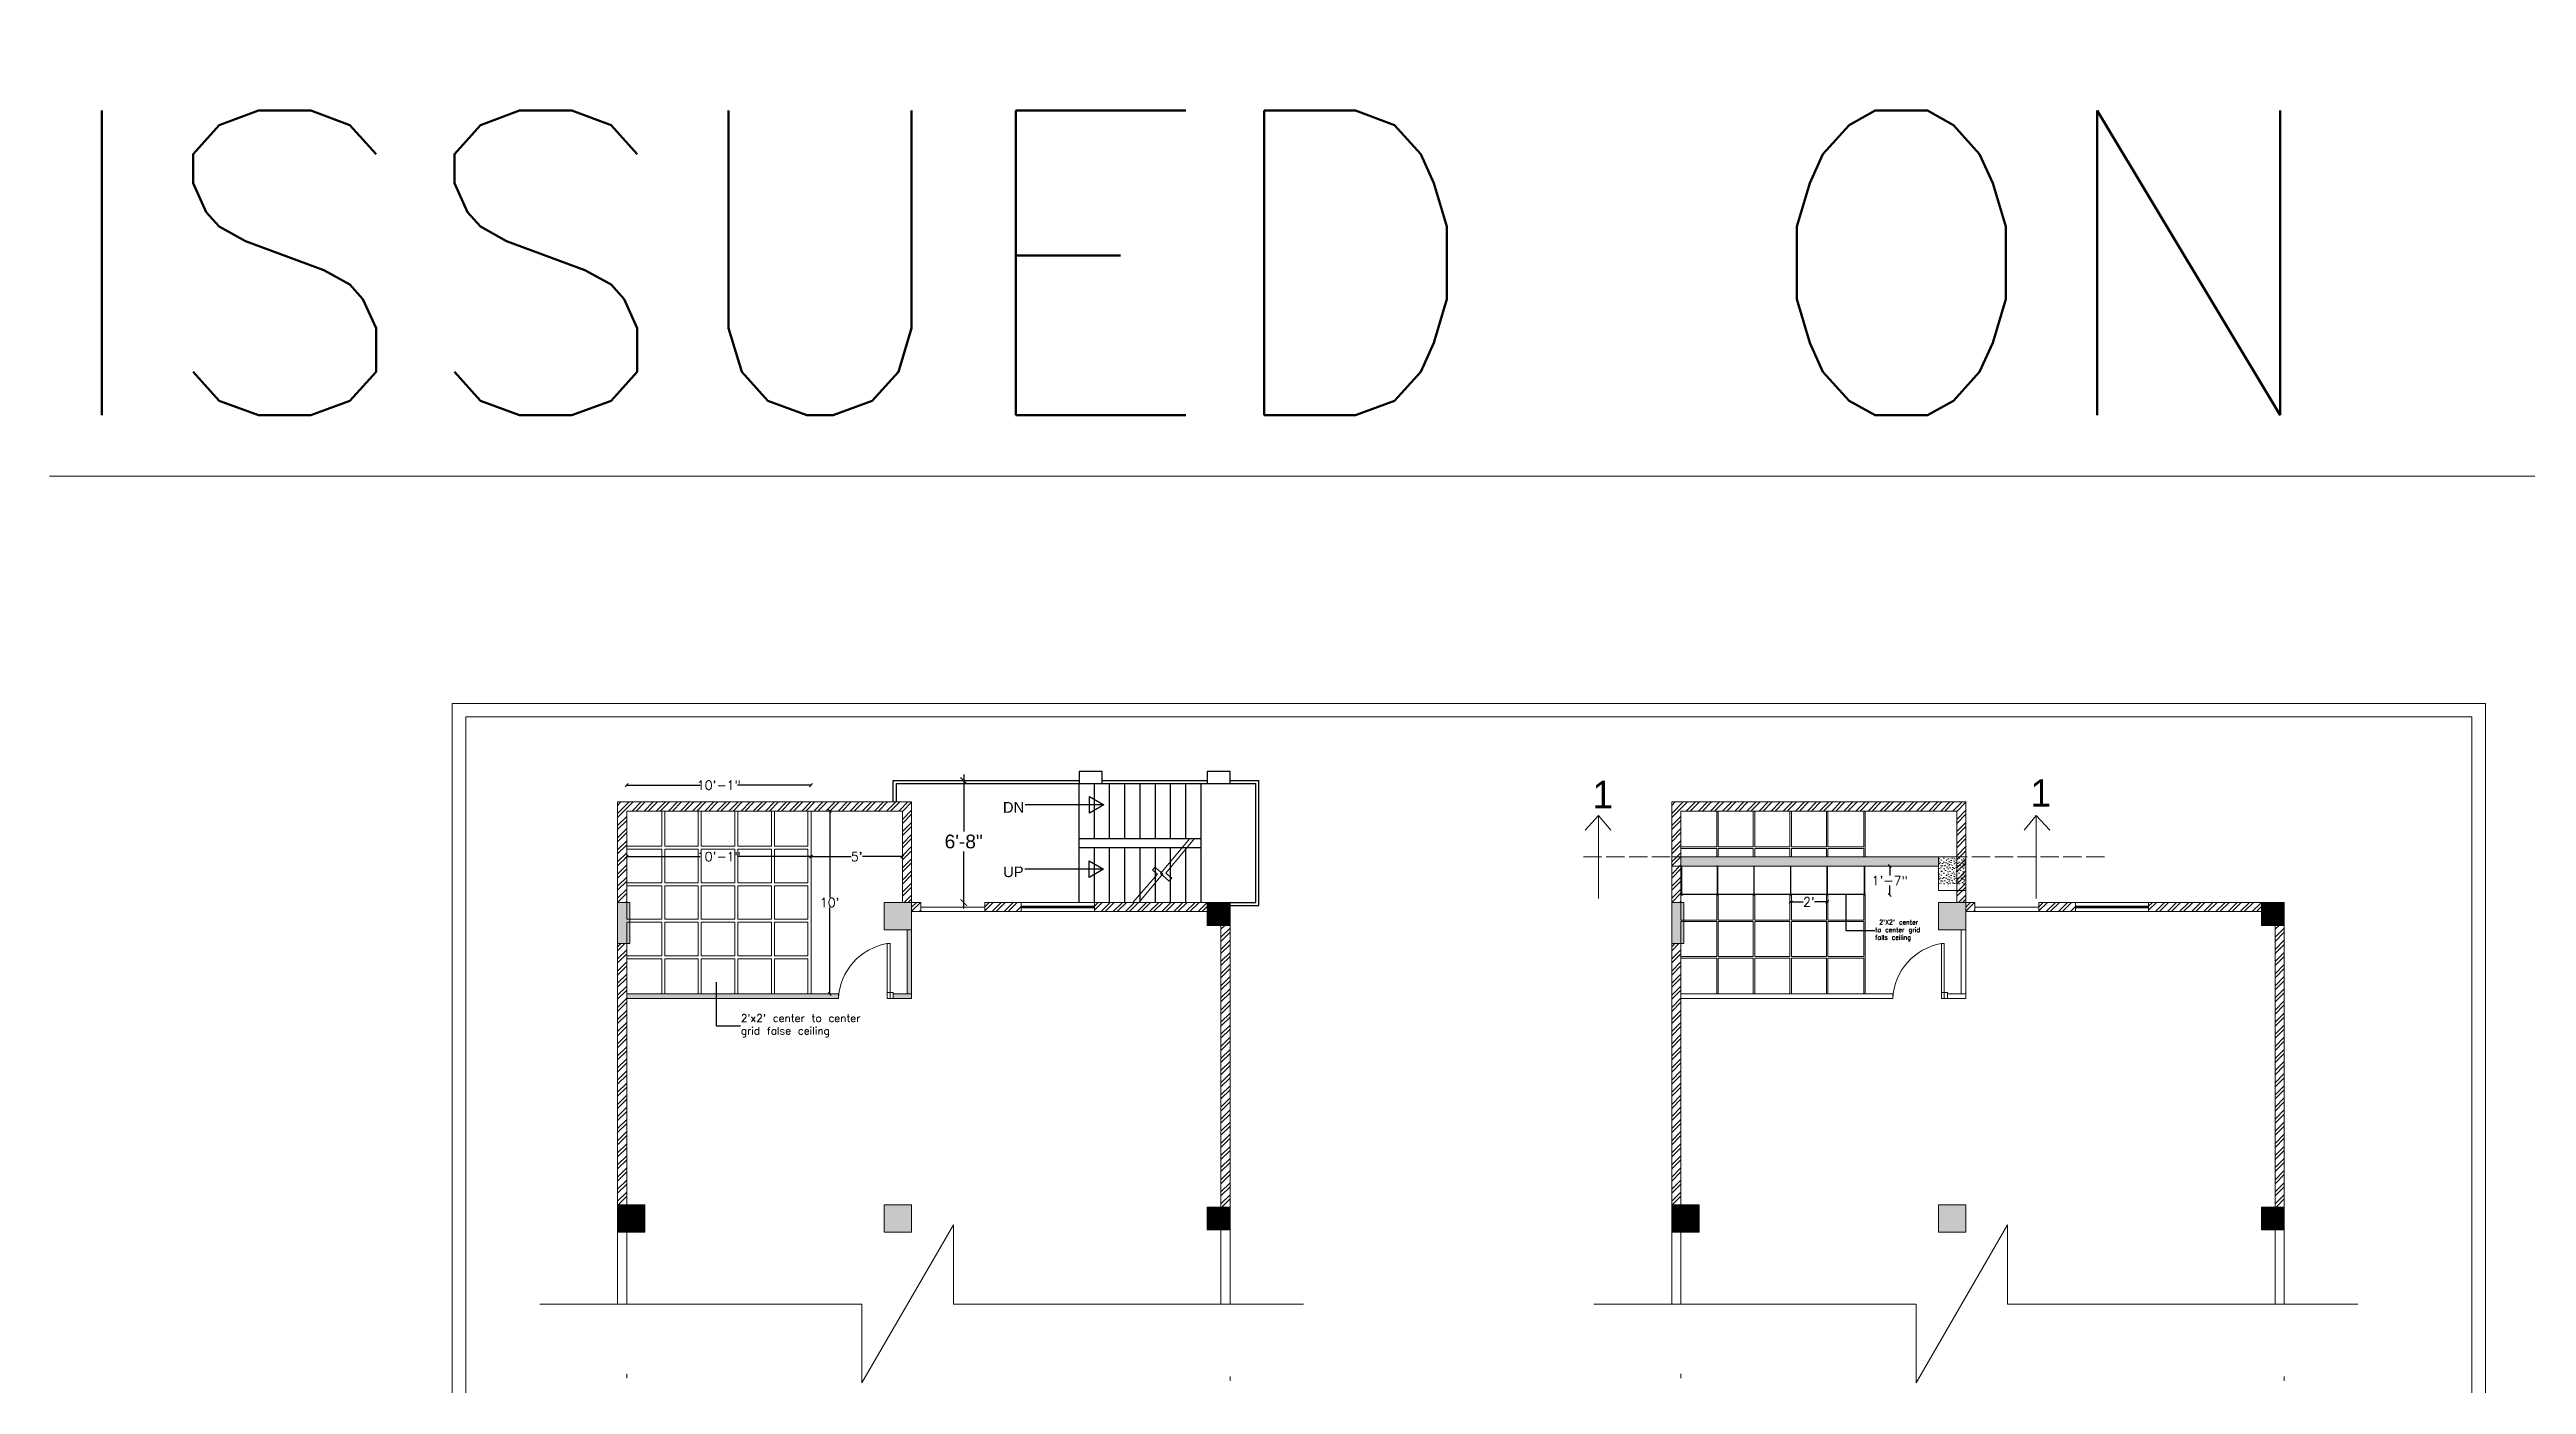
# Model space of a CAD drawing. Header units: inches. Extents: x 111501 to 134888, y 46021 to 52102.
# Drawn here: x 122657 to 124283, y 47617 to 48493 of the extents above; entities that cross this region are included whole.
import ezdxf
from ezdxf.enums import TextEntityAlignment as Align
from ezdxf.lldxf.tags import DXFTag

# ---------------------------------------------------------------- set-up
doc = ezdxf.new("R2010")
doc.units = ezdxf.units.IN
doc.header["$MEASUREMENT"] = 0
doc.linetypes.add('ACAD_ISO02W100', pattern=[15, 12, -3])
for name, color, linetype in [('10', 1, 'Continuous'), ('D', 251, 'Continuous'), ('false ceiling', 5, 'Continuous'), ('pt19', 151, 'Continuous'), ('RO', 7, 'Continuous'), ('staircase', 6, 'Continuous')]:
    doc.layers.add(name, color=color, linetype=linetype)
for name, color, linetype, lineweight in [('column', 252, 'Continuous', 9), ('dimension', 250, 'Continuous', 0), ('DOOR', 1, 'Continuous', 0), ('exterior', 7, 'Continuous', 5), ('SHEET', 7, 'Continuous', 30), ('text', 7, 'Continuous', 0), ('wall', 7, 'Continuous', 9), ('window', 140, 'Continuous', 15)]:
    doc.layers.add(name, color=color, linetype=linetype, lineweight=lineweight)
doc.styles.add('A', font='arial.ttf')
doc.styles.get("Standard").update_dxf_attribs({"font": 'txt.shx', "height": 6})
tags = doc.linetypes.add('DASHED2', pattern=[0.375, 0.25, -0.125]).pattern_tags.tags
tags[6:7] = [DXFTag(74, 4), DXFTag(75, 0), DXFTag(340, '0'), DXFTag(46, 1.0), DXFTag(50, 0.0), DXFTag(44, 0.0), DXFTag(45, 0.0)]
tags[4:5] = [DXFTag(74, 4), DXFTag(75, 0), DXFTag(340, '0'), DXFTag(46, 1.0), DXFTag(50, 0.0), DXFTag(44, 0.0), DXFTag(45, 0.0)]
doc.dimstyles.new('Standard$0', dxfattribs={"dimtxt": 4, "dimasz": 2, "dimexe": 0.125, "dimexo": 0.125, "dimgap": 0.25, "dimtad": 0, "dimtih": 1, "dimtoh": 1, "dimdec": 1, "dimlfac": -1, "dimzin": 0, "dimdsep": 46, "dimlunit": 4, "dimtxsty": 'Standard', "dimblk": 'OBLIQUE', "dimblk1": 'DOTSMALL', "dimblk2": 'DOTSMALL', "dimcen": 0, "dimse1": 1, "dimse2": 1, "dimadec": 0, "dimazin": 0, "dimtfac": 1, "dimtdec": 1, "dimtofl": 0, "dimtmove": 0, "dimatfit": 3, "dimfxl": 1, "dimtolj": 1, "dimtzin": 0, "dimarcsym": 0})
pattern_1 = [(45, (24794.5774, 0), (-3.97747564, 3.97747564), []), (45, (24797.229, 0), (-3.97747564, 3.97747564), [])]
pattern_2 = [(0, (4883.371, 315.469), (0, 10), [0, -10]), (0, (4883.471, 311.969), (0, 10), [0, -10]), (0, (4883.771, 317.369), (0, 10), [0, -10]), (338.1986, (4878.5713, 314.269), (30.00000273, -9.999999105), [1.07703, -52.77462]), (216.8699, (4879.5713, 313.869), (29.999999178, 20.000001233), [0.5, -49.5]), (130.6013, (4879.1713, 313.569), (50.000004212, -59.999990182), [0.92195, -91.27349]), (206.5651, (4875.8713, 312.369), (-9.99999158, -10.0000131), [0.22361, -22.13707]), (326.3099, (4875.6713, 312.269), (19.99999558, -10.000013345), [0.36056, -35.69496]), (108.4349, (4875.9713, 312.069), (-9.99998403, 20.000004346), [0.31623, -31.30655]), (225, (4882.271, 311.369), (-2e-15, -10.0000031), [0.42426, -13.71787]), (0, (4881.971, 311.069), (10, 10), [0.6, -9.4]), (135, (4882.571, 311.069), (-10.0000031, 1e-15), [0.42426, -13.71787]), (251.5651, (4881.0713, 317.769), (9.99998403, 20.000004346), [0.31623, -31.30655]), (0, (4880.971, 317.469), (10, 10), [0.5, -9.5]), (143.1301, (4881.4713, 317.469), (-29.999999178, 20.000001233), [0.5, -49.5]), (213.6901, (4875.7713, 317.869), (19.99999558, 10.000013345), [0.36056, -35.69496]), (341.5651, (4875.4713, 317.669), (-20.000004346, 9.99998403), [0.63246, -30.99032]), (126.8699, (4876.0713, 317.469), (20.000001233, -29.999999178), [0.5, -49.5]), (0, (4878.671, 317.469), (0, 10), [0, -10]), (0, (4875.971, 314.869), (0, 10), [0, -10]), (0, (4878.771, 311.169), (0, 10), [0, -10]), (0, (4881.471, 314.269), (0, 10), [0, -10]), (0, (4878.571, 315.969), (0, 10), [0, -10]), (0, (4876.371, 316.269), (0, 10), [0, -10]), (0, (4877.271, 315.669), (0, 10), [0, -10]), (0, (4876.871, 313.269), (0, 10), [0, -10]), (0, (4874.471, 313.669), (0, 10), [0, -10]), (0, (4874.571, 315.969), (0, 10), [0, -10]), (0, (4874.271, 318.169), (0, 10), [0, -10]), (0, (4877.371, 318.569), (0, 10), [0, -10]), (0, (4879.571, 318.969), (0, 10), [0, -10]), (0, (4883.071, 318.569), (0, 10), [0, -10]), (0, (4880.671, 315.469), (0, 10), [0, -10]), (0, (4879.671, 317.269), (0, 10), [0, -10]), (0, (4880.471, 312.469), (0, 10), [0, -10]), (0, (4877.471, 311.969), (0, 10), [0, -10]), (0, (4880.471, 309.769), (0, 10), [0, -10]), (0, (4877.171, 310.369), (0, 10), [0, -10]), (0, (4873.971, 310.069), (0, 10), [0, -10]), (0, (4875.171, 309.569), (0, 10), [0, -10]), (0, (4875.271, 310.969), (0, 10), [0, -10]), (0, (4881.971, 309.369), (0, 10), [0, -10]), (0, (4883.171, 313.469), (0, 10), [0, -10]), (0, (4882.671, 316.469), (0, 10), [0, -10]), (0, (4878.071, 309.269), (0, 10), [0, -10])]
pattern_3 = [(45, (24102.6083, 0), (-3.97747564, 3.97747564), []), (45, (24105.26, 0), (-3.97747564, 3.97747564), [])]

# ---------------------------------------------------------------- blocks, each defined once
blk = doc.blocks.new('fg')
at = {"layer": 'exterior', "linetype": 'Continuous'}
for p, q in [((-2722.1, -26309, 0), (-2731.9, -26300.1, 0)), ((-2731.9, -26300.1, 0), (-2722.1, -26309, 0)), ((-2776.7, -26309, 0), (-2722.1, -26309, 0)), ((-2722.1, -26309, 0), (-2731.7, -26317, 0))]:
    blk.add_line(p, q, dxfattribs=at)
blk = doc.blocks.new('_ARCHTICK')
at = {"color": 0, "linetype": 'ByBlock', "lineweight": -2}
blk.add_solid([(0.4, 0.31), (0.31, 0.4), (-0.31, -0.4), (-0.4, -0.31)], dxfattribs=at)
blk = doc.blocks.new('*D1114')
at = {"layer": 'D', "color": 5, "linetype": 'Continuous', "lineweight": 25, "transparency": 16777216}
for p, q in [((123257.1, 48017.3), (123257.1, 47979.9)), ((123257.1, 47929.3), (123257.1, 47966.7))]:
    blk.add_line(p, q, dxfattribs=at)
at = {"layer": 'Defpoints', "color": 0, "linetype": 'Continuous', "lineweight": 5, "transparency": 16777216}
for p in [(123257.1, 48013.3), (123265.1, 48013.3), (123270.9, 47933.3)]:
    blk.add_point(p, dxfattribs=at)
at = {"layer": 'D', "color": 5, "linetype": 'Continuous', "lineweight": 25, "transparency": 16777216, "xscale": 6, "yscale": 6, "zscale": 6}
for p, rotation in [((123257.1, 48013.3), 90), ((123257.1, 47933.3), 270)]:
    blk.add_blockref('_ARCHTICK', p, dxfattribs=dict(at, rotation=rotation))
at = {"layer": 'D', "linetype": 'Continuous', "transparency": 16777216, "insert": (123257.1, 47973.3), "char_height": 9, "attachment_point": 5, "style": 'A'}
blk.add_mtext('\\A1;6\'-8"', dxfattribs=at)
blk = doc.blocks.new('_Oblique')
at = {"color": 0, "linetype": 'ByBlock', "lineweight": -2}
blk.add_line((-0.5, -0.5), (0.5, 0.5), dxfattribs=at)
blk = doc.blocks.new('*D1115')
at = {"layer": 'Defpoints', "color": 0, "transparency": 16777216}
for p in [(123849.7, 47957.2), (123864.9, 47957.2), (123848.9, 47938.2)]:
    blk.add_point(p, dxfattribs=at)
at = {"layer": 'dimension', "color": 0, "lineweight": -2, "transparency": 16777216}
for p, q in [((123864.9, 47957.2), (123864.9, 47951)), ((123864.9, 47938.2), (123864.9, 47944.5))]:
    blk.add_line(p, q, dxfattribs=at)
at = {"layer": 'dimension', "color": 0, "lineweight": -2, "transparency": 16777216, "xscale": 2, "yscale": 2, "zscale": 2}
for p, rotation in [((123864.9, 47957.2), 90), ((123864.9, 47938.2), 270)]:
    blk.add_blockref('_Oblique', p, dxfattribs=dict(at, rotation=rotation))
at = {"layer": 'dimension', "color": 0, "lineweight": 5, "transparency": 16777216, "insert": (123864.9, 47947.7), "char_height": 6, "attachment_point": 5}
blk.add_mtext('\\A1;1\'-7"', dxfattribs=at)
blk = doc.blocks.new('_DOTSMALL')
at = {"color": 0, "linetype": 'ByBlock', "lineweight": -2, "const_width": 0.5}
blk.add_lwpolyline([(-0.0625, 0, 1), (0.0625, 0, 1)], format="xyb", close=True, dxfattribs=at)
blk = doc.blocks.new('*D1116')
at = {"layer": 'Defpoints', "color": 0, "transparency": 16777216}
for p in [(123216.9, 47963.4), (123156.9, 47958.4), (123216.9, 47958.4)]:
    blk.add_point(p, dxfattribs=at)
at = {"layer": 'dimension', "color": 0, "lineweight": -2, "transparency": 16777216}
for p, q in [((123156.9, 47963.4), (123183.2, 47963.4)), ((123216.9, 47963.4), (123190.7, 47963.4))]:
    blk.add_line(p, q, dxfattribs=at)
at = {"layer": 'dimension', "color": 0, "lineweight": -2, "transparency": 16777216, "xscale": 2, "yscale": 2, "zscale": 2, "rotation": 180}
blk.add_blockref('_Oblique', (123156.9, 47963.4), dxfattribs=at)
at = {"layer": 'dimension', "color": 0, "lineweight": -2, "transparency": 16777216, "xscale": 2, "yscale": 2, "zscale": 2}
blk.add_blockref('_Oblique', (123216.9, 47963.4), dxfattribs=at)
at = {"layer": 'dimension', "color": 0, "lineweight": 5, "transparency": 16777216, "insert": (123186.9, 47963.4), "char_height": 6, "attachment_point": 5}
blk.add_mtext("\\A1;5'", dxfattribs=at)
blk = doc.blocks.new('*D1117')
at = {"layer": 'Defpoints', "color": 0, "transparency": 16777216}
for p in [(123160.7, 47993.3), (123162.5, 47873.3), (123169.2, 47873.3)]:
    blk.add_point(p, dxfattribs=at)
at = {"layer": 'dimension', "color": 0, "lineweight": -2, "transparency": 16777216}
for p, q in [((123169.2, 47993.3), (123169.2, 47936.6)), ((123169.2, 47873.3), (123169.2, 47930.1))]:
    blk.add_line(p, q, dxfattribs=at)
at = {"layer": 'dimension', "color": 0, "lineweight": -2, "transparency": 16777216, "xscale": 2, "yscale": 2, "zscale": 2}
for p, rotation in [((123169.2, 47993.3), 90), ((123169.2, 47873.3), 270)]:
    blk.add_blockref('_Oblique', p, dxfattribs=dict(at, rotation=rotation))
at = {"layer": 'dimension', "color": 0, "lineweight": 5, "transparency": 16777216, "insert": (123169.2, 47933.3), "char_height": 6, "attachment_point": 5}
blk.add_mtext("\\A1;10'", dxfattribs=at)
blk = doc.blocks.new('*D1118')
at = {"layer": 'Defpoints', "color": 0, "transparency": 16777216}
for p in [(123035.9, 48010.3), (123035.9, 47993.3), (123156.9, 47993.3)]:
    blk.add_point(p, dxfattribs=at)
at = {"layer": 'dimension', "color": 0, "lineweight": -2, "transparency": 16777216}
for p, q in [((123035.9, 48010.3), (123084.2, 48010.3)), ((123156.9, 48010.3), (123108.7, 48010.3))]:
    blk.add_line(p, q, dxfattribs=at)
at = {"layer": 'dimension', "color": 0, "lineweight": -2, "transparency": 16777216, "xscale": 2, "yscale": 2, "zscale": 2, "rotation": 180}
blk.add_blockref('_Oblique', (123035.9, 48010.3), dxfattribs=at)
at = {"layer": 'dimension', "color": 0, "lineweight": -2, "transparency": 16777216, "xscale": 2, "yscale": 2, "zscale": 2}
blk.add_blockref('_Oblique', (123156.9, 48010.3), dxfattribs=at)
at = {"layer": 'dimension', "color": 0, "lineweight": 5, "transparency": 16777216, "insert": (123096.4, 48010.3), "char_height": 6, "attachment_point": 5}
blk.add_mtext('\\A1;10\'-1"', dxfattribs=at)
blk = doc.blocks.new('*D1119')
at = {"layer": 'Defpoints', "color": 0, "transparency": 16777216}
for p in [(123799.9, 47938.2), (123823.9, 47938.2), (123823.9, 47933.7)]:
    blk.add_point(p, dxfattribs=at)
at = {"layer": 'dimension', "color": 0, "lineweight": -2, "transparency": 16777216}
for p, q in [((123799.9, 47933.7), (123808.1, 47933.7)), ((123823.9, 47933.7), (123815.6, 47933.7))]:
    blk.add_line(p, q, dxfattribs=at)
at = {"layer": 'dimension', "color": 0, "lineweight": -2, "transparency": 16777216, "xscale": 2, "yscale": 2, "zscale": 2, "rotation": 180}
blk.add_blockref('_Oblique', (123799.9, 47933.7), dxfattribs=at)
at = {"layer": 'dimension', "color": 0, "lineweight": -2, "transparency": 16777216, "xscale": 2, "yscale": 2, "zscale": 2}
blk.add_blockref('_Oblique', (123823.9, 47933.7), dxfattribs=at)
at = {"layer": 'dimension', "color": 0, "lineweight": 5, "transparency": 16777216, "insert": (123811.9, 47933.7), "char_height": 6, "attachment_point": 5}
blk.add_mtext("\\A1;2'", dxfattribs=at)
blk = doc.blocks.new('*D1120')
at = {"layer": 'Defpoints', "color": 0, "transparency": 16777216}
for p in [(123035.9, 47967.3), (123035.9, 47963.4), (123156.9, 47967.3)]:
    blk.add_point(p, dxfattribs=at)
at = {"layer": 'dimension', "color": 0, "lineweight": -2, "transparency": 16777216}
for p, q in [((123035.9, 47963.4), (123084.2, 47963.4)), ((123156.9, 47963.4), (123108.7, 47963.4))]:
    blk.add_line(p, q, dxfattribs=at)
at = {"layer": 'dimension', "color": 0, "lineweight": -2, "transparency": 16777216, "xscale": 2, "yscale": 2, "zscale": 2, "rotation": 180}
blk.add_blockref('_Oblique', (123035.9, 47963.4), dxfattribs=at)
at = {"layer": 'dimension', "color": 0, "lineweight": -2, "transparency": 16777216, "xscale": 2, "yscale": 2, "zscale": 2}
blk.add_blockref('_Oblique', (123156.9, 47963.4), dxfattribs=at)
at = {"layer": 'dimension', "color": 0, "lineweight": 5, "transparency": 16777216, "insert": (123096.4, 47963.4), "char_height": 6, "attachment_point": 5}
blk.add_mtext('\\A1;10\'-1"', dxfattribs=at)

msp = doc.modelspace()

# ---------------------------------------------------------------- hatches: boundary and pattern name
at = {"layer": 'column'}
h = msp.add_hatch(color=256, dxfattribs=at)
h.paths.add_polyline_path([(123204.91, 47933.31), (123204.91, 47915.31), (123222.91, 47915.31), (123222.91, 47933.31)])
h.paths.add_polyline_path([(123029.91, 47933.31), (123029.91, 47906.31), (123037.91, 47906.31), (123037.91, 47933.31)])
h = msp.add_hatch(color=256, dxfattribs=at)
h.paths.add_polyline_path([(123416.91, 47929.36), (123416.91, 47918.36), (123427.91, 47918.36), (123427.91, 47929.36)])
h.paths.add_polyline_path([(123427.91, 47929.36), (123427.91, 47933.36), (123416.91, 47933.36), (123416.91, 47929.36)])
h.paths.add_polyline_path([(123427.91, 47918.36), (123431.91, 47918.36), (123431.91, 47929.36), (123427.91, 47929.36)])
h.paths.add_polyline_path([(123431.91, 47933.36), (123427.91, 47933.36), (123427.91, 47929.36), (123431.91, 47929.36)])
h = msp.add_hatch(color=256, dxfattribs=at)
h.paths.add_polyline_path([(123896.88, 47933.31), (123896.88, 47915.31), (123914.88, 47915.31), (123914.88, 47933.31)])
h.paths.add_polyline_path([(123721.88, 47933.31), (123721.88, 47906.31), (123729.88, 47906.31), (123729.88, 47933.31)])
h = msp.add_hatch(color=256, dxfattribs=at)
h.paths.add_polyline_path([(124108.88, 47929.36), (124108.88, 47918.36), (124119.88, 47918.36), (124119.88, 47929.36)])
h.paths.add_polyline_path([(124119.88, 47929.36), (124119.88, 47933.36), (124108.88, 47933.36), (124108.88, 47929.36)])
h.paths.add_polyline_path([(124119.88, 47918.36), (124123.88, 47918.36), (124123.88, 47929.36), (124119.88, 47929.36)])
h.paths.add_polyline_path([(124123.88, 47933.36), (124119.88, 47933.36), (124119.88, 47929.36), (124123.88, 47929.36)])
for points in [[(123029.91, 47734.89), (123029.91, 47716.89), (123047.91, 47716.89), (123047.91, 47734.89)], [(123721.88, 47734.89), (123721.88, 47716.89), (123739.88, 47716.89), (123739.88, 47734.89)]]:
    msp.add_hatch(color=256, dxfattribs=at).paths.add_polyline_path(points)
h = msp.add_hatch(color=256, dxfattribs=at)
h.paths.add_polyline_path([(123204.91, 47327.03), (123204.91, 47309.03), (123222.91, 47309.03), (123222.91, 47327.03)])
h.paths.add_polyline_path([(123204.91, 47530.96), (123204.91, 47512.96), (123222.91, 47512.96), (123222.91, 47530.96)])
h.paths.add_polyline_path([(123204.91, 47734.89), (123204.91, 47716.89), (123222.91, 47716.89), (123222.91, 47734.89)])
h = msp.add_hatch(color=256, dxfattribs=at)
h.paths.add_polyline_path([(123416.91, 47729.44), (123416.91, 47718.44), (123427.91, 47718.44), (123427.91, 47729.44)])
h.paths.add_polyline_path([(123427.91, 47729.44), (123427.91, 47733.44), (123416.91, 47733.44), (123416.91, 47729.44)])
h.paths.add_polyline_path([(123427.91, 47718.44), (123431.91, 47718.44), (123431.91, 47729.44), (123427.91, 47729.44)])
h.paths.add_polyline_path([(123431.91, 47733.44), (123427.91, 47733.44), (123427.91, 47729.44), (123431.91, 47729.44)])
h = msp.add_hatch(color=256, dxfattribs=at)
h.paths.add_polyline_path([(123896.88, 47327.03), (123896.88, 47309.03), (123914.88, 47309.03), (123914.88, 47327.03)])
h.paths.add_polyline_path([(123896.88, 47530.96), (123896.88, 47512.96), (123914.88, 47512.96), (123914.88, 47530.96)])
h.paths.add_polyline_path([(123896.88, 47734.89), (123896.88, 47716.89), (123914.88, 47716.89), (123914.88, 47734.89)])
h = msp.add_hatch(color=256, dxfattribs=at)
h.paths.add_polyline_path([(124108.88, 47729.44), (124108.88, 47718.44), (124119.88, 47718.44), (124119.88, 47729.44)])
h.paths.add_polyline_path([(124119.88, 47729.44), (124119.88, 47733.44), (124108.88, 47733.44), (124108.88, 47729.44)])
h.paths.add_polyline_path([(124119.88, 47718.44), (124123.88, 47718.44), (124123.88, 47729.44), (124119.88, 47729.44)])
h.paths.add_polyline_path([(124123.88, 47733.44), (124119.88, 47733.44), (124119.88, 47729.44), (124123.88, 47729.44)])
at = {"layer": 'pt19', "lineweight": 0}
h = msp.add_hatch(color=256, dxfattribs=at)
h.paths.add_polyline_path([(123219.91, 47915.31), (123222.91, 47915.31), (123222.91, 47892.81), (123222.88, 47892.81), (123222.88, 47889.81), (123222.91, 47889.81), (123222.91, 47873.31), (123219.91, 47873.31)])
h.paths.add_polyline_path([(123222.91, 47870.31), (123222.91, 47873.31), (123219.91, 47873.31), (123210.91, 47873.31), (123210.91, 47870.31)])
msp.add_hatch(color=256, dxfattribs=at).paths.add_polyline_path([(123035.91, 47870.31), (123035.91, 47873.31), (123060.91, 47873.31), (123082.91, 47873.31), (123084.91, 47873.31), (123106.91, 47873.31), (123108.91, 47873.31), (123130.91, 47873.31), (123132.91, 47873.31), (123154.91, 47873.31), (123156.91, 47873.31), (123174.94, 47873.31), (123174.94, 47870.31), (123088.91, 47870.31), (123078.91, 47870.31)])
at = {"layer": 'wall', "lineweight": 5}
h = msp.add_hatch(dxfattribs=at)
h.set_pattern_fill('ANSI32', color=256, scale=15, style=0)
h.set_pattern_definition(pattern_3)
h.paths.add_polyline_path([(123029.91, 47933.31), (123029.91, 47999.31), (123222.91, 47999.31), (123222.91, 47933.31), (123216.91, 47933.31), (123216.91, 47993.31), (123035.91, 47993.31), (123035.91, 47933.31)])
h = msp.add_hatch(dxfattribs=at)
h.set_pattern_fill('ANSI32', color=256, scale=15, style=0)
h.set_pattern_definition(pattern_1)
h.paths.add_polyline_path([(123721.88, 47933.31), (123721.88, 47999.31), (123914.88, 47999.31), (123914.88, 47933.31), (123908.88, 47933.31), (123908.88, 47993.31), (123727.88, 47993.31), (123727.88, 47933.31)])
h = msp.add_hatch(dxfattribs=at)
h.set_pattern_fill('CONC', color=256, scale=10, style=0)
h.set_pattern_definition(pattern_2)
h.paths.add_polyline_path([(123727.88, 47957.22), (123770.88, 47957.22), (123780.88, 47957.22), (123896.88, 47957.22), (123896.88, 47963.22), (123780.88, 47963.22), (123770.88, 47963.22), (123727.88, 47963.22)])
h = msp.add_hatch(dxfattribs=at)
h.set_pattern_fill('CONC', color=256, scale=10, style=0)
h.set_pattern_definition(pattern_2)
h.paths.add_polyline_path([(123896.88, 47957.22), (123896.88, 47945.22), (123914.88, 47945.22), (123914.88, 47957.22), (123914.88, 47963.22), (123896.88, 47963.22)])
h = msp.add_hatch(dxfattribs=at)
h.set_pattern_fill('ANSI32', color=256, scale=15, style=0)
h.set_pattern_definition(pattern_3)
h.paths.add_polyline_path([(123342.91, 47927.31), (123416.91, 47927.31), (123416.91, 47933.31), (123342.91, 47933.31)])
h.paths.add_polyline_path([(123270.91, 47933.31), (123270.91, 47927.31), (123294.91, 47927.31), (123294.91, 47933.31)])
h.paths.add_polyline_path([(123222.91, 47927.31), (123228.91, 47927.31), (123228.91, 47933.31), (123222.91, 47933.31)])
h = msp.add_hatch(dxfattribs=at)
h.set_pattern_fill('ANSI32', color=256, scale=15, style=0)
h.set_pattern_definition(pattern_1)
h.paths.add_polyline_path([(124034.88, 47927.31), (124108.88, 47927.31), (124108.88, 47933.31), (124034.88, 47933.31)])
h.paths.add_polyline_path([(123962.88, 47933.31), (123962.88, 47927.31), (123986.88, 47927.31), (123986.88, 47933.31)])
h.paths.add_polyline_path([(123914.88, 47927.31), (123920.88, 47927.31), (123920.88, 47933.31), (123914.88, 47933.31)])
h = msp.add_hatch(dxfattribs=at)
h.set_pattern_fill('ANSI32', color=256, scale=15, style=0)
h.set_pattern_definition(pattern_3)
h.paths.add_polyline_path([(123425.91, 47325.53), (123431.91, 47325.53), (123431.91, 47514.46), (123425.91, 47514.46)])
h.paths.add_polyline_path([(123425.91, 47733.39), (123431.91, 47733.39), (123431.91, 47918.31), (123425.91, 47918.31)])
h.paths.add_polyline_path([(123425.91, 47200.53), (123431.91, 47200.53), (123431.91, 47310.53), (123425.91, 47310.53)])
h = msp.add_hatch(dxfattribs=at)
h.set_pattern_fill('ANSI32', color=256, scale=15, style=0)
h.set_pattern_definition(pattern_1)
h.paths.add_polyline_path([(124117.88, 47325.53), (124123.88, 47325.53), (124123.88, 47514.46), (124117.88, 47514.46)])
h.paths.add_polyline_path([(124117.88, 47733.39), (124123.88, 47733.39), (124123.88, 47918.31), (124117.88, 47918.31)])
h.paths.add_polyline_path([(124117.88, 47200.53), (124123.88, 47200.53), (124123.88, 47310.53), (124117.88, 47310.53)])
h = msp.add_hatch(dxfattribs=at)
h.set_pattern_fill('ANSI32', color=256, scale=15, style=0)
h.set_pattern_definition(pattern_3)
h.paths.add_polyline_path([(123029.91, 47906.31), (123029.91, 47734.89), (123035.91, 47734.89), (123035.91, 47906.31)])
h = msp.add_hatch(dxfattribs=at)
h.set_pattern_fill('ANSI32', color=256, scale=15, style=0)
h.set_pattern_definition(pattern_1)
h.paths.add_polyline_path([(123721.88, 47906.31), (123721.88, 47734.89), (123727.88, 47734.89), (123727.88, 47906.31)])

# ---------------------------------------------------------------- linework, layer by layer
at = {"lineweight": 5}
for p, q in [((123190.34, 47618.08), (123250.34, 47721.81)), ((123250.34, 47721.81), (123250.34, 47669.79)), ((123882.31, 47618.08), (123942.31, 47721.81)), ((123942.31, 47721.81), (123942.31, 47669.79)), ((122978.82, 47669.79), (123190.34, 47669.79)), ((123190.34, 47669.79), (123190.34, 47618.08)), ((123250.34, 47669.79), (123480.17, 47669.79)), ((123670.79, 47669.79), (123882.31, 47669.79)), ((123882.31, 47669.79), (123882.31, 47618.08)), ((123942.31, 47669.79), (124172.14, 47669.79))]:
    msp.add_line(p, q, dxfattribs=at)
at = {"layer": '10', "linetype": 'Continuous'}
for p, q in [((123349.07, 47997.48), (123297.43, 47997.48)), ((123348.94, 47955.2), (123297.3, 47955.2))]:
    msp.add_line(p, q, dxfattribs=at)
for points in [[(123349.07, 47997.48), (123339.62, 47992.03), (123339.62, 48002.93)], [(123348.94, 47955.2), (123339.5, 47949.75), (123339.5, 47960.66)]]:
    msp.add_lwpolyline(points, close=True, dxfattribs=at)
at = {"layer": 'column'}
for points in [[(123037.91, 47906.31), (123037.91, 47933.31), (123029.91, 47933.31), (123029.91, 47906.31)], [(123222.91, 47933.31), (123204.91, 47933.31), (123204.91, 47915.31), (123222.91, 47915.31)], [(123416.91, 47933.31), (123431.91, 47933.31), (123431.91, 47918.31), (123416.91, 47918.31)], [(123729.88, 47906.31), (123729.88, 47933.31), (123721.88, 47933.31), (123721.88, 47906.31)], [(123914.88, 47933.31), (123896.88, 47933.31), (123896.88, 47915.31), (123914.88, 47915.31)], [(124108.88, 47933.31), (124123.88, 47933.31), (124123.88, 47918.31), (124108.88, 47918.31)], [(123047.91, 47734.89), (123029.91, 47734.89), (123029.91, 47716.89), (123047.91, 47716.89)], [(123222.91, 47734.89), (123204.91, 47734.89), (123204.91, 47716.89), (123222.91, 47716.89)], [(123416.91, 47733.39), (123431.91, 47733.39), (123431.91, 47718.39), (123416.91, 47718.39)], [(123739.88, 47734.89), (123721.88, 47734.89), (123721.88, 47716.89), (123739.88, 47716.89)], [(123914.88, 47734.89), (123896.88, 47734.89), (123896.88, 47716.89), (123914.88, 47716.89)], [(124108.88, 47733.39), (124123.88, 47733.39), (124123.88, 47718.39), (124108.88, 47718.39)]]:
    msp.add_lwpolyline(points, close=True, dxfattribs=at)
at = {"layer": 'DOOR', "linetype": 'DASHED2'}
for p, q in [((123228.91, 47930.31), (123270.91, 47930.31)), ((123920.88, 47930.31), (123962.88, 47930.31)), ((123228.91, 47927.31), (123270.91, 47927.31)), ((123920.88, 47927.31), (123962.88, 47927.31))]:
    msp.add_line(p, q, dxfattribs=at)
at = {"layer": 'DOOR', "linetype": 'Continuous'}
for points in [[(123393.67, 47949.25), (123392.07, 47947.33), (123386.19, 47952.26), (123405.53, 47975.31), (123408.61, 47975.31), (123389.74, 47952.54), (123393.67, 47949.24)], [(123368.23, 47933.31), (123384.28, 47951.81), (123381.07, 47954.49), (123382.68, 47956.41), (123387.8, 47952.11), (123372.03, 47933.31), (123368.23, 47933.31)]]:
    msp.add_lwpolyline(points, dxfattribs=at)
at = {"layer": 'DOOR', "color": 140, "linetype": 'Continuous', "lineweight": 0, "elevation": -0.46}
for points in [[(123206.91, 47870.31), (123208.76, 47870.31), (123208.76, 47906.36), (123206.91, 47906.36)], [(123898.88, 47870.31), (123900.73, 47870.31), (123900.73, 47906.36), (123898.88, 47906.36)], [(123210.91, 47870.31), (123206.91, 47870.31), (123206.91, 47874.31), (123210.91, 47874.31)], [(123902.88, 47870.31), (123898.88, 47870.31), (123898.88, 47874.31), (123902.88, 47874.31)]]:
    msp.add_lwpolyline(points, close=True, dxfattribs=at)
at = {"layer": 'DOOR', "color": 140, "linetype": 'Continuous', "lineweight": 0}
for centre in [(123213.37, 47868.42, -0.91), (123905.34, 47868.42, -0.91)]:
    msp.add_arc(centre, 38.48, 99.67307, 177.18608, dxfattribs=at)
at = {"layer": 'exterior', "color": 1, "linetype": 'ACAD_ISO02W100'}
msp.add_line((124005.85, 47963.22), (123661.87, 47963.22), dxfattribs=at)
at = {"layer": 'false ceiling', "lineweight": 5}
for p, q in [((123156.91, 47873.31, 0.91), (123156.91, 47993.31, 0.91)), ((123848.88, 47963.22, 0.91), (123848.88, 47993.31, 0.91)), ((123848.88, 47873.31, 0.91), (123848.88, 47938.22, 0.91))]:
    msp.add_line(p, q, dxfattribs=at)
at = {"layer": 'false ceiling', "color": 6, "lineweight": 5}
msp.add_line((123848.88, 47938.22), (123847.88, 47938.22), dxfattribs=at)
at = {"layer": 'false ceiling', "lineweight": 5}
for points in [[(123058.91, 47970.31), (123035.91, 47970.31), (123035.91, 47993.31), (123058.91, 47993.31)], [(123060.91, 47970.31), (123082.91, 47970.31), (123082.91, 47993.31), (123060.91, 47993.31)], [(123751.38, 47969.81), (123727.88, 47969.81), (123727.88, 47993.31), (123751.38, 47993.31)], [(123752.38, 47969.81), (123775.38, 47969.81), (123775.38, 47993.31), (123752.38, 47993.31)], [(123035.91, 47968.31), (123058.91, 47968.31), (123058.91, 47946.31), (123035.91, 47946.31)], [(123060.91, 47968.31), (123082.91, 47968.31), (123082.91, 47946.31), (123060.91, 47946.31)], [(123035.91, 47944.31), (123058.91, 47944.31), (123058.91, 47922.31), (123035.91, 47922.31)], [(123060.91, 47944.31), (123082.91, 47944.31), (123082.91, 47922.31), (123060.91, 47922.31)], [(123035.91, 47920.31), (123058.91, 47920.31), (123058.91, 47898.31), (123035.91, 47898.31)], [(123060.91, 47920.31), (123082.91, 47920.31), (123082.91, 47898.31), (123060.91, 47898.31)], [(123727.88, 47920.81), (123751.38, 47920.81), (123751.38, 47897.81), (123727.88, 47897.81)], [(123752.38, 47920.81), (123775.38, 47920.81), (123775.38, 47897.81), (123752.38, 47897.81)], [(123060.91, 47896.31), (123082.91, 47896.31), (123082.91, 47873.31), (123060.91, 47873.31)], [(123752.38, 47896.81), (123775.38, 47896.81), (123775.38, 47873.31), (123752.38, 47873.31)]]:
    msp.add_lwpolyline(points, close=True, dxfattribs=at)
for points, elevation in [([(123084.91, 47970.31), (123106.91, 47970.31), (123106.91, 47993.31), (123084.91, 47993.31)], 0.46), ([(123108.91, 47970.31), (123130.91, 47970.31), (123130.91, 47993.31), (123108.91, 47993.31)], 0.46), ([(123132.91, 47970.31), (123154.91, 47970.31), (123154.91, 47993.31), (123132.91, 47993.31)], 0.91), ([(123776.38, 47969.81), (123799.38, 47969.81), (123799.38, 47993.31), (123776.38, 47993.31)], 0.46), ([(123800.38, 47969.81), (123823.38, 47969.81), (123823.38, 47993.31), (123800.38, 47993.31)], 0.46), ([(123824.38, 47969.81), (123847.88, 47969.81), (123847.88, 47993.31), (123824.38, 47993.31)], 0.91), ([(123084.91, 47968.31), (123106.91, 47968.31), (123106.91, 47946.31), (123084.91, 47946.31)], 0.46), ([(123108.91, 47968.31), (123130.91, 47968.31), (123130.91, 47946.31), (123108.91, 47946.31)], 0.46), ([(123132.91, 47968.31), (123154.91, 47968.31), (123154.91, 47946.31), (123132.91, 47946.31)], 0.91), ([(123084.91, 47944.31), (123106.91, 47944.31), (123106.91, 47922.31), (123084.91, 47922.31)], 0.46), ([(123108.91, 47944.31), (123130.91, 47944.31), (123130.91, 47922.31), (123108.91, 47922.31)], 0.46), ([(123132.91, 47944.31), (123154.91, 47944.31), (123154.91, 47922.31), (123132.91, 47922.31)], 0.91), ([(123084.91, 47920.31), (123106.91, 47920.31), (123106.91, 47898.31), (123084.91, 47898.31)], 0.46), ([(123108.91, 47920.31), (123130.91, 47920.31), (123130.91, 47898.31), (123108.91, 47898.31)], 0.46), ([(123132.91, 47920.31), (123154.91, 47920.31), (123154.91, 47898.31), (123132.91, 47898.31)], 0.91), ([(123776.38, 47920.81), (123799.38, 47920.81), (123799.38, 47897.81), (123776.38, 47897.81)], 0.46), ([(123800.38, 47920.81), (123823.38, 47920.81), (123823.38, 47897.81), (123800.38, 47897.81)], 0.46), ([(123824.38, 47920.81), (123847.88, 47920.81), (123847.88, 47897.81), (123824.38, 47897.81)], 0.91), ([(123058.91, 47873.31), (123035.91, 47873.31), (123035.91, 47896.31), (123058.91, 47896.31)], -0.91), ([(123084.91, 47896.31), (123106.91, 47896.31), (123106.91, 47873.31), (123084.91, 47873.31)], 0.46), ([(123108.91, 47896.31), (123130.91, 47896.31), (123130.91, 47873.31), (123108.91, 47873.31)], 0.46), ([(123132.91, 47896.31), (123154.91, 47896.31), (123154.91, 47873.31), (123132.91, 47873.31)], 0.91), ([(123751.38, 47873.31), (123727.88, 47873.31), (123727.88, 47896.81), (123751.38, 47896.81)], -0.91), ([(123776.38, 47896.81), (123799.38, 47896.81), (123799.38, 47873.31), (123776.38, 47873.31)], 0.46), ([(123800.38, 47896.81), (123823.38, 47896.81), (123823.38, 47873.31), (123800.38, 47873.31)], 0.46), ([(123824.38, 47896.81), (123847.88, 47896.81), (123847.88, 47873.31), (123824.38, 47873.31)], 0.91)]:
    msp.add_lwpolyline(points, close=True, dxfattribs=dict(at, elevation=elevation))
for points in [[(123727.88, 47957.22), (123727.88, 47968.81), (123751.38, 47968.81), (123751.38, 47963.22)], [(123752.38, 47963.22), (123752.38, 47968.81), (123775.38, 47968.81), (123775.38, 47963.22)], [(123751.38, 47957.54), (123751.38, 47957.47)], [(123751.38, 47938.47), (123751.38, 47921.81), (123727.88, 47921.81), (123727.88, 47938.47)], [(123775.38, 47938.47), (123775.38, 47921.81), (123752.38, 47921.81), (123752.38, 47938.47)]]:
    msp.add_lwpolyline(points, dxfattribs=at)
for points, elevation in [([(123776.38, 47963.22), (123776.38, 47968.81), (123799.38, 47968.81), (123799.38, 47963.22)], 0.46), ([(123800.38, 47963.22), (123800.38, 47968.81), (123823.38, 47968.81), (123823.38, 47963.22)], 0.46), ([(123824.38, 47963.22), (123824.38, 47968.81), (123847.88, 47968.81), (123847.88, 47963.22)], 0.91), ([(123848.88, 47957.22), (123848.88, 47957.22)], 0.91), ([(123799.38, 47938.47), (123799.38, 47921.81), (123776.38, 47921.81), (123776.38, 47938.47)], 0.46), ([(123823.38, 47938.22), (123823.38, 47921.81), (123800.38, 47921.81), (123800.38, 47938.47)], 0.46), ([(123847.88, 47938.22), (123847.88, 47921.81), (123824.38, 47921.81), (123824.38, 47938.22)], 0.91)]:
    msp.add_lwpolyline(points, dxfattribs=dict(at, elevation=elevation))
at = {"layer": 'false ceiling', "color": 6, "lineweight": 5}
for points, elevation in [([(123728.25, 47938.47), (123728.5, 47938.47), (123728.5, 47957.22), (123728.25, 47957.22)], -0.91), ([(123751.75, 47938.47), (123752, 47938.47), (123752, 47957.22), (123751.75, 47957.22)], -0.91), ([(123775.75, 47938.47), (123776, 47938.47), (123776, 47957.22), (123775.75, 47957.22)], -0.46), ([(123799.75, 47938.47), (123800, 47938.47), (123800, 47957.22), (123799.75, 47957.22)], -0.46), ([(123848.25, 47938.47), (123848.5, 47938.47), (123848.5, 47957.22), (123848.25, 47957.22)], -0.46), ([(123727.88, 47938.22), (123728.88, 47938.22), (123728.88, 47938.47), (123727.88, 47938.47)], -0.46), ([(123751.38, 47938.22), (123752.38, 47938.22), (123752.38, 47938.47), (123751.38, 47938.47)], -0.46), ([(123776, 47938.72), (123799.75, 47938.72), (123799.75, 47938.47), (123776, 47938.47)], 0.46), ([(123800, 47938.72), (123823.75, 47938.72), (123823.75, 47938.47), (123800, 47938.47)], 0.46), ([(123823.38, 47938.22), (123824.38, 47938.22), (123824.38, 47938.47), (123823.38, 47938.47)], 0.46), ([(123824, 47938.72), (123848.25, 47938.72), (123848.25, 47938.47), (123824, 47938.47)], 0.91)]:
    msp.add_lwpolyline(points, close=True, dxfattribs=dict(at, elevation=elevation))
for points in [[(123823.75, 47938.47), (123824, 47938.47), (123824, 47957.22), (123823.75, 47957.22)], [(123728.5, 47938.72), (123751.75, 47938.72), (123751.75, 47938.47), (123728.5, 47938.47)], [(123752, 47938.72), (123775.75, 47938.72), (123775.75, 47938.47), (123752, 47938.47)], [(123775.38, 47938.22), (123776.38, 47938.22), (123776.38, 47938.47), (123775.38, 47938.47)], [(123799.38, 47938.22), (123800.38, 47938.22), (123800.38, 47938.47), (123799.38, 47938.47)], [(123847.88, 47938.22), (123848.88, 47938.22), (123848.88, 47938.47), (123847.88, 47938.47)]]:
    msp.add_lwpolyline(points, close=True, dxfattribs=at)
at = {"layer": 'pt19', "lineweight": 0}
for points in [[(123222.91, 47873.31), (123219.91, 47873.31), (123219.91, 47915.31), (123222.91, 47915.31)], [(123914.88, 47873.31), (123911.88, 47873.31), (123911.88, 47915.31), (123914.88, 47915.31)]]:
    msp.add_lwpolyline(points, close=True, dxfattribs=at)
for points, elevation in [([(123174.94, 47870.31), (123035.91, 47870.31), (123035.91, 47873.31), (123174.94, 47873.31)], -0.91), ([(123210.91, 47870.31), (123222.91, 47870.31), (123222.91, 47873.31), (123210.91, 47873.31)], -0.46), ([(123866.91, 47870.31), (123727.88, 47870.31), (123727.88, 47873.31), (123866.91, 47873.31)], -0.91), ([(123902.88, 47870.31), (123914.88, 47870.31), (123914.88, 47873.31), (123902.88, 47873.31)], -0.46)]:
    msp.add_lwpolyline(points, close=True, dxfattribs=dict(at, elevation=elevation))
at = {"layer": 'RO', "color": 7, "linetype": 'Continuous'}
for points in [[(123332.91, 48011.31), (123347.91, 48011.31), (123347.91, 48019.31), (123332.91, 48019.31), (123332.91, 48011.31)], [(123416.91, 48011.31), (123431.91, 48011.31), (123431.91, 48019.31), (123416.91, 48019.31), (123416.91, 48011.31)]]:
    msp.add_lwpolyline(points, dxfattribs=at)
at = {"layer": 'SHEET', "color": 0, "lineweight": 5, "ltscale": 25}
for points in [[(122921.35, 46327.43), (124255.98, 46327.43), (124255.98, 48063.98), (122921.35, 48063.98)], [(122930.27, 46336.36), (124247.05, 46336.36), (124247.05, 48055.06), (122930.27, 48055.06)]]:
    msp.add_lwpolyline(points, close=True, dxfattribs=at)
at = {"layer": 'staircase'}
for p, q in [((123210.91, 47999.31), (123210.91, 48013.31)), ((123210.91, 48013.31), (123332.91, 48013.31)), ((123212.91, 47999.31), (123212.91, 48011.31)), ((123212.91, 48011.31), (123448.91, 48011.31)), ((123332.91, 47975.31), (123332.91, 48011.31)), ((123342.91, 47975.31), (123342.91, 48011.31)), ((123347.91, 48013.31), (123416.91, 48013.31)), ((123352.91, 47975.31), (123352.91, 48011.31)), ((123362.91, 47975.31), (123362.91, 48011.31)), ((123372.91, 47975.31), (123372.91, 48011.31)), ((123382.91, 47975.31), (123382.91, 48011.31)), ((123392.91, 47975.31), (123392.91, 48011.31)), ((123402.91, 47975.31), (123402.91, 48011.31)), ((123412.91, 47975.31), (123412.91, 48011.31)), ((123431.91, 48013.31), (123450.91, 48013.31)), ((123448.91, 47933.31), (123448.91, 48011.31)), ((123450.91, 47931.31), (123450.91, 48013.31)), ((123332.91, 47975.31), (123412.91, 47975.31)), ((123332.91, 47969.31), (123332.91, 47975.31)), ((123332.91, 47969.31), (123404.91, 47969.31)), ((123332.91, 47933.31), (123332.91, 47969.31)), ((123342.91, 47933.31), (123342.91, 47969.31)), ((123352.91, 47933.31), (123352.91, 47969.31)), ((123362.91, 47933.31), (123362.91, 47969.31)), ((123372.91, 47933.31), (123372.91, 47969.31)), ((123382.91, 47933.31), (123382.91, 47969.31)), ((123392.91, 47933.31), (123392.91, 47969.31)), ((123402.91, 47933.31), (123402.91, 47969.31)), ((123404.91, 47969.31), (123412.91, 47969.31)), ((123412.91, 47969.31), (123412.91, 47975.31)), ((123412.91, 47933.31), (123412.91, 47969.31)), ((123431.91, 47933.31), (123448.91, 47933.31)), ((123431.91, 47931.31), (123450.91, 47931.31))]:
    msp.add_line(p, q, dxfattribs=at)
at = {"layer": 'wall'}
for p, q in [((123029.91, 47999.31), (123222.91, 47999.31)), ((123029.91, 47933.31), (123029.91, 47999.31)), ((123035.91, 47993.31), (123216.91, 47993.31)), ((123035.91, 47933.31), (123035.91, 47993.31)), ((123216.91, 47933.31), (123216.91, 47993.31)), ((123222.91, 47933.31), (123222.91, 47999.31)), ((123721.88, 47999.31), (123914.88, 47999.31)), ((123721.88, 47933.31), (123721.88, 47999.31)), ((123727.88, 47993.31), (123908.88, 47993.31)), ((123727.88, 47933.31), (123727.88, 47993.31)), ((123908.88, 47933.31), (123908.88, 47993.31)), ((123914.88, 47933.31), (123914.88, 47999.31)), ((123270.91, 47933.31), (123270.91, 47927.31)), ((123270.91, 47933.31), (123416.91, 47933.31)), ((123962.88, 47933.31), (123962.88, 47927.31)), ((123962.88, 47933.31), (124108.88, 47933.31)), ((123270.91, 47927.31), (123416.91, 47927.31)), ((123425.91, 47733.39), (123425.91, 47918.31)), ((123431.91, 47733.39), (123431.91, 47918.31)), ((123962.88, 47927.31), (124108.88, 47927.31)), ((124117.88, 47733.39), (124117.88, 47918.31)), ((124123.88, 47733.39), (124123.88, 47918.31)), ((123029.91, 47906.31), (123029.91, 47734.89)), ((123035.91, 47906.31), (123035.91, 47734.89)), ((123721.88, 47906.31), (123721.88, 47734.89)), ((123727.88, 47906.31), (123727.88, 47734.89)), ((123035.91, 47873.31), (123155.91, 47873.31)), ((123727.88, 47873.31), (123847.88, 47873.31)), ((123029.91, 47718.39), (123029.91, 47669.79)), ((123035.91, 47716.89), (123035.91, 47669.79)), ((123425.91, 47669.79), (123425.91, 47718.39)), ((123431.91, 47669.79), (123431.91, 47718.39)), ((123721.88, 47718.39), (123721.88, 47669.79)), ((123727.88, 47716.89), (123727.88, 47669.79)), ((124117.88, 47669.79), (124117.88, 47718.39)), ((124123.88, 47669.79), (124123.88, 47718.39)), ((123035.91, 47623.86), (123035.91, 47621.21)), ((123431.91, 47619.46), (123431.91, 47622.11)), ((123727.88, 47623.86), (123727.88, 47621.21)), ((124123.88, 47619.46), (124123.88, 47622.11))]:
    msp.add_line(p, q, dxfattribs=at)
at = {"layer": 'wall', "lineweight": 5}
for p, q in [((123222.91, 47933.31), (123228.91, 47933.31)), ((123228.91, 47933.31), (123228.91, 47927.31)), ((123270.91, 47933.31), (123270.91, 47927.31)), ((123270.91, 47933.31), (123270.91, 47927.31)), ((123342.91, 47933.31), (123342.91, 47927.31)), ((123914.88, 47933.31), (123920.88, 47933.31)), ((123920.88, 47933.31), (123920.88, 47927.31)), ((123962.88, 47933.31), (123962.88, 47927.31)), ((123962.88, 47933.31), (123962.88, 47927.31)), ((124034.88, 47933.31), (124034.88, 47927.31)), ((123228.91, 47927.31), (123222.91, 47927.31)), ((123920.88, 47927.31), (123914.88, 47927.31))]:
    msp.add_line(p, q, dxfattribs=at)
msp.add_lwpolyline([(123914.88, 47963.22), (123721.88, 47963.22), (123721.88, 47957.22), (123896.88, 47957.22)], dxfattribs=at)
for points in [[(123896.88, 47941.22), (123914.88, 47941.22), (123914.88, 47963.22), (123896.88, 47963.22)], [(123294.91, 47933.31), (123342.91, 47933.31), (123342.91, 47927.31), (123294.91, 47927.31)], [(123986.88, 47933.31), (124034.88, 47933.31), (124034.88, 47927.31), (123986.88, 47927.31)]]:
    msp.add_lwpolyline(points, close=True, dxfattribs=at)
at = {"layer": 'window', "color": 5, "lineweight": 5}
for p, q in [((123294.91, 47930.81), (123342.91, 47930.81)), ((123294.91, 47930.31), (123342.91, 47930.31)), ((123294.91, 47929.81), (123342.91, 47929.81)), ((123986.88, 47930.81), (124034.88, 47930.81)), ((123986.88, 47930.31), (124034.88, 47930.31)), ((123986.88, 47929.81), (124034.88, 47929.81))]:
    msp.add_line(p, q, dxfattribs=at)

# ---------------------------------------------------------------- block references
at = {"layer": 'exterior', "linetype": 'Continuous', "rotation": 90}
msp.add_blockref('fg', (97364.85, 50712.58, 0), dxfattribs=at)
at = {"layer": 'exterior', "color": 1, "linetype": 'Continuous', "xscale": -1, "rotation": 270}
msp.add_blockref('fg', (150270.12, 50712.58, 0), dxfattribs=at)

# ---------------------------------------------------------------- texts
at = {"layer": 'D', "style": 'A'}
for s, p in [('DN', (123289.87, 47992.26)), ('UP', (123289.75, 47949.98))]:
    msp.add_text(s, height=6.95, dxfattribs=at).set_placement(p, align=Align.CENTER)
at = {"layer": 'dimension', "lineweight": 5, "char_height": 5, "attachment_point": 4}
for s, insert, width in [("{\\H0.6x; 2'X2' center to center grid falls ceiling } ", (123855.36, 47914.91, 0.91), 35.6327), ("2'x2' center to center grid false ceiling", (123110.84, 47852.41), 93.6458)]:
    msp.add_mtext(s, dxfattribs=dict(at, insert=insert, width=width))
at = {"layer": 'exterior', "color": 1, "linetype": 'Continuous', "char_height": 18, "width": 14.5412, "attachment_point": 1}
for insert in [(123669.9, 48013.19), (123957.41, 48014.12)]:
    msp.add_mtext('{\\Faehalf.shx|c0;1}', dxfattribs=dict(at, insert=insert))
at = {"layer": 'text', "insert": (122657.1, 48493.11), "char_height": 200, "width": 3389.2909, "attachment_point": 1}
msp.add_mtext('{\\A1;\\LISSUED ON {\\H0.7x;\\S29#03;}/14}', dxfattribs=at)

# ---------------------------------------------------------------- dimensions: what is measured, and where the dimension line sits
at = {"layer": 'D', "color": 7, "linetype": 'Continuous'}
dim = msp.add_linear_dim(base=(123257.12, 48013.31), p1=(123270.91, 47933.31), p2=(123265.12, 48013.31), angle=90, dimstyle='Standard$0', override={"dimtxt": 9, "dimasz": 6, "dimexe": 4, "dimexo": 4, "dimgap": 2, "dimtxsty": 'A', "dimblk1": 'ARCHTICK', "dimblk2": 'ARCHTICK', "dimsah": 1, "dimdle": 4, "dimclrd": 5, "dimclre": 1, "dimclrt": 256, "dimfrac": 2, "dimlwd": 25}, dxfattribs=at)
dim.commit()
dim.dimension.update_dxf_attribs({"geometry": '*D1114', "text_midpoint": (123257.12, 47973.31)})
at = {"layer": 'dimension', "lineweight": 5}
for base, p1, p2, picture, middle in [((123035.91, 48010.26), (123156.91, 47993.31, 0.91), (123035.91, 47993.31), '*D1118', (123096.41, 48010.26)), ((123035.91, 47963.35), (123156.91, 47967.29, 0.91), (123035.91, 47967.29), '*D1120', (123096.41, 47963.35)), ((123216.91, 47963.35), (123156.91, 47958.42, 0.91), (123216.91, 47958.42), '*D1116', (123186.91, 47963.35)), ((123823.88, 47933.67), (123799.88, 47938.22), (123823.88, 47938.22, 0.46), '*D1119', (123811.88, 47933.67))]:
    dim = msp.add_linear_dim(base=base, p1=p1, p2=p2, dimstyle='Standard$0', dxfattribs=at)
    dim.commit()
    dim.dimension.update_dxf_attribs({"geometry": picture, "text_midpoint": middle})
for base, p1, p2, picture, middle in [((123169.19, 47873.31), (123160.7, 47993.31), (123162.52, 47873.31, -0.91), '*D1117', (123169.19, 47933.31)), ((123864.94, 47957.22), (123848.88, 47938.22, 0.91), (123849.67, 47957.22), '*D1115', (123864.94, 47947.72))]:
    dim = msp.add_linear_dim(base=base, p1=p1, p2=p2, angle=90, dimstyle='Standard$0', dxfattribs=at)
    dim.commit()
    dim.dimension.update_dxf_attribs({"geometry": picture, "text_midpoint": middle})

# ---------------------------------------------------------------- leaders
at = {"layer": 'dimension', "lineweight": 5, "annotation_type": 0, "has_hookline": 1, "hookline_direction": 0}
for points, text_width in [([(123836.13, 47938.47, 0.91), (123836.13, 47914.91, 0.91), (123855.11, 47914.91, 0.91)], 35), ([(123094.58, 47881.04), (123094.58, 47852.41), (123110.59, 47852.41)], 77.5)]:
    msp.add_leader(points, dimstyle='Standard$0', dxfattribs=dict(at, text_width=text_width))

doc.saveas('drawing.dxf')
